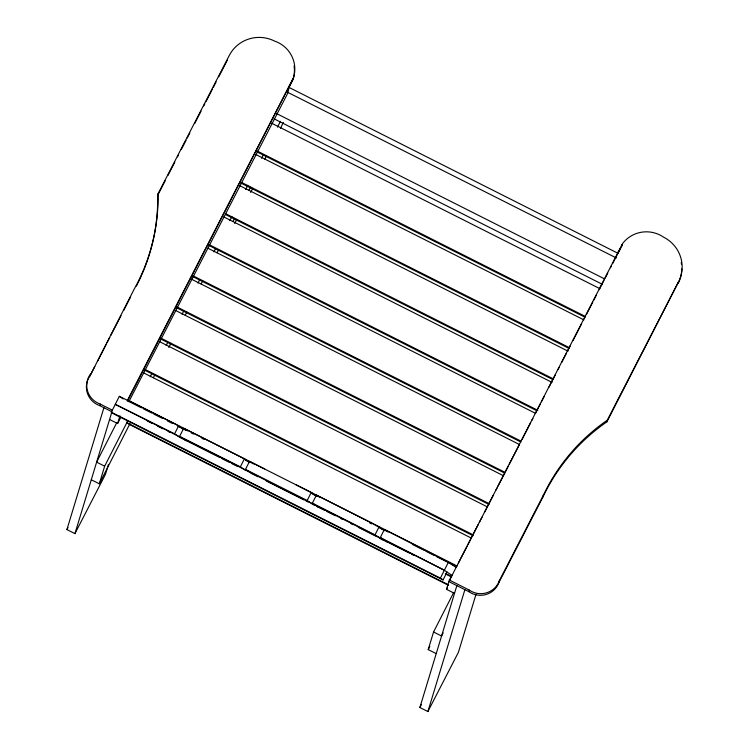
<?xml version="1.0" encoding="UTF-8"?>
<svg xmlns="http://www.w3.org/2000/svg" width="749" height="749" viewBox="0 0 749 749"><rect width="100%" height="100%" fill="white"/><g stroke="black" fill="none" stroke-linecap="round" stroke-linejoin="round"><path stroke-width="1.12" d="M103.905 407.709L66.914 529.58L74.937 533.625L111.929 411.753L99.898 405.686A19.877 19.53 12.1 0 1 89.964 375.914L134.211 289.067A195.021 191.632 12.1 0 0 158.048 193.748L229.297 55.417A33.724 33.143 12.1 0 1 274.574 41.083A29.866 29.351 12.1 0 1 293.458 77.774L127.255 400.659M99.898 405.686L100.244 404.057A19.877 19.53 12.1 0 1 90.32 374.285M144.501 268.254A195.021 191.632 12.1 0 0 157.693 195.377L158.048 193.748M289.404 85.854L287.888 92.932L128.847 401.707M293.037 78.795L127.442 401.258M448.848 581.589L622.531 243.65A29.866 29.351 12.1 0 1 663.633 237.199A33.724 33.143 12.1 0 1 678.519 281.858L606.915 421.827A195.021 191.632 12.1 0 0 542.969 496.933L499.087 582.142A19.877 19.53 12.1 0 1 468.902 591.701L448.848 581.589L446.498 589.332L454.521 593.377M468.902 591.701L469.248 590.072A19.877 19.53 12.1 0 0 499.433 580.512L543.325 495.304A195.021 191.632 12.1 0 1 607.27 420.198L678.519 281.858M499.087 582.142L499.433 580.512M542.969 496.933L543.325 495.304M618.299 251.645L617.944 253.284L288.637 87.221M621.586 246.215L621.932 244.586M606.915 421.827L607.27 420.198M91.284 479.753L99.308 483.798L104.654 466.187L127.985 420.423M109.579 419.496L117.602 423.531L119.952 415.798M108.493 464.343L105.44 474.407L74.937 533.625M436.227 653.634L428.213 649.598L433.559 631.987L453.697 592.459M476.046 594.191L458.397 652.332L427.894 711.55L419.871 707.505L456.862 585.634M427.894 711.55L464.886 589.678M447.05 572.067L443.08 579.932L113.998 414.038L111.301 412.222L119.316 396.333A234.165 1.423 26.8 0 1 176.109 424.561L184.263 429.617M448.183 585.156L129.54 424.524L126.853 422.708L127.845 420.751M180.209 437.65L174.583 433.858L178.637 425.825M186.22 440.824L179.62 436.377L183.674 428.344L189.694 431.358A234.165 1.423 26.8 0 1 233.548 453.342L244.417 458.809L250.072 462.62M246.018 470.653L240.363 466.833L244.417 458.809M252.095 473.864L245.485 469.408L249.539 461.375L264.528 468.921M312.839 504.33L307.174 500.501L311.228 492.477L296.08 484.828M318.971 507.588L312.38 503.131L316.424 495.108L327.482 500.697A234.165 1.423 26.8 0 1 372.749 523.635L384.724 530.657M382.552 539.954L375.015 534.87L379.069 526.837M386.858 541.976L380.295 537.557L384.349 529.524L386.999 530.872A234.165 1.423 26.8 0 1 448.408 562.218L456.094 567.405M443.08 579.932L440.393 578.116L448.408 562.218M116.778 422.623L96.63 462.152L104.654 466.187M150.249 376.738L151.841 373.62M166.156 345.532L167.748 342.415M182.063 314.327L183.645 311.209M197.961 283.122L199.552 280.004M213.868 251.917L215.459 248.799M229.774 220.712L231.9 216.555M245.681 189.506L247.797 185.349M261.588 158.301L263.18 155.183M99.308 483.798L130.073 423.447M153.414 377.655L154.996 374.537M168.787 347.48L170.912 343.323M185.237 315.226L186.829 312.099M201.144 284.002L202.736 280.884M217.06 252.787L218.652 249.66M232.967 221.573L234.559 218.446M248.883 190.349L250.475 187.231M264.79 159.134L266.382 156.007M428.213 649.598L429.804 646.471M443.165 632.905L441.573 636.032L433.559 631.987M157.693 195.377L165.192 180.818M167.87 175.622L174.835 162.093M177.513 156.897L178.59 154.818M181.267 149.613L186.089 140.25M187.156 138.172L189.834 132.976M194.656 123.613L201.088 111.133M203.765 105.927L204.842 103.849M205.909 101.77L212.342 89.29M213.409 87.212L216.087 82.006M218.764 76.81L227.34 60.163M89.964 375.914L94.786 366.561M97.464 361.364L106.021 344.737M107.098 342.658L109.775 337.462M110.843 335.383L121.01 315.647M123.688 310.451L130.644 296.941M117.602 423.531L120.814 417.296M66.914 529.58L67.981 527.502M234.671 223.492L236.806 219.354M250.662 192.437L252.797 188.299M449.381 580.55L452.059 575.354M458.472 562.892L467.039 546.264M468.106 544.186L470.784 538.99M471.851 536.921L478.274 524.45M479.351 522.371L482.019 517.175M484.697 511.979L493.263 495.361M495.932 490.164L497.008 488.086M498.076 486.007L504.498 473.537M505.566 471.458L508.243 466.271M509.311 464.193L519.478 444.447M522.156 439.251L530.723 422.633M531.79 420.554L532.857 418.476M535.535 413.279L540.357 403.926M541.424 401.848L544.102 396.661M548.914 387.308L555.337 374.837M558.014 369.641L559.082 367.562M561.759 362.376L566.572 353.022M567.648 350.944L570.317 345.748M572.994 340.552L581.561 323.933M584.229 318.737L585.306 316.658M586.373 314.58L592.796 302.109M593.863 300.031L596.541 294.844M599.219 289.648L604.031 280.295M605.108 278.216L607.776 273.02M610.454 267.824L611.521 265.745M612.598 263.667L617.41 254.323M620.546 248.237L617.944 253.284L622.176 245.288M446.498 589.332L447.565 587.253M419.871 707.505L421.481 704.388M289.048 87.493L293.102 79.403A29.866 29.351 12.1 0 0 294.076 65.949M174.583 433.858L172.055 432.594A234.165 1.423 26.8 0 0 115.271 404.357L444.363 570.251L452.04 575.438M179.62 436.377L185.64 439.382A234.165 1.423 26.8 0 1 229.494 461.375L240.363 466.833M287.026 91.977L616.343 257.974M276.409 113.483L604.677 278.965M274.078 118.829L602.346 284.311M271.55 123.164L599.818 288.646M257.319 151.092L585.587 316.565M256.28 151.504L584.548 316.986M255.624 154.416L583.892 319.889M241.384 182.335L569.661 347.817M240.354 182.756L568.622 348.229M239.689 185.658L567.967 351.141M225.458 213.587L552.687 378.535M225.468 214.523L552.696 379.481M223.764 216.91L552.041 382.393M209.533 244.829L537.801 410.312M208.494 245.251L536.771 410.724M207.838 248.162L535.067 413.111M192.568 275.557L520.836 441.039M192.568 276.493L520.836 441.976M190.873 278.881L519.141 444.363M176.633 306.8L504.91 472.282M176.642 307.745L504.91 473.228M175.987 310.657L503.216 475.606M160.707 338.052L488.985 503.534M160.717 338.997L488.985 504.47M159.013 341.375L487.29 506.858M144.782 369.304L473.05 534.777M144.791 370.24L473.059 535.722M143.087 372.627L471.355 538.1M128.856 400.546L457.124 566.029M128.856 401.492L141.364 407.793M143.452 408.842L151.785 413.045M153.873 414.094L162.205 418.298M167.42 420.929L172.626 423.55M177.841 426.181L186.173 430.385M191.388 433.006L193.476 434.055M201.809 438.259L203.897 439.317M245.578 460.326L249.745 462.423M312.277 493.947L316.443 496.044M369.594 522.839L371.673 523.888M380.015 528.092L385.22 530.723M412.315 544.383L423.784 550.159M425.863 551.208L434.205 555.412M436.293 556.46L456.085 566.441M245.485 469.408L307.174 500.501M147.216 420.919L152.431 423.56M157.655 426.19L162.879 428.821M168.104 431.452L170.192 432.51M179.601 437.247L219.298 457.264M221.386 458.313L229.746 462.526M231.834 463.584L237.059 466.215M252.731 474.117L257.956 476.748M266.307 480.961L303.925 499.92M306.013 500.969L308.101 502.027M312.277 504.133L314.365 505.182M316.462 506.24L324.813 510.453M326.91 511.501L335.262 515.715M340.486 518.355L342.574 519.403M350.935 523.617L353.022 524.674M358.247 527.305L377.056 536.78M380.183 538.362L409.441 553.108M411.529 554.166L413.617 555.215M445.281 573.369L451.553 576.533M445.88 574.127L450.261 576.337M100.244 404.057L112.275 410.124M449.194 579.96L469.248 590.072M111.301 412.222L440.393 578.116M126.853 422.708L448.632 584.913M312.38 503.131L323.437 508.721A234.165 1.423 26.8 0 1 368.695 531.659L375.015 534.87M380.295 537.557L382.954 538.906A234.165 1.423 26.8 0 1 444.363 570.251M384.349 529.524L388.094 532.052M316.424 495.108L320.197 497.645M311.228 492.477L316.893 496.297M249.539 461.375L253.312 463.921M183.674 428.344L187.447 430.89M119.316 396.333L123.154 398.917M681.787 268.882A33.724 33.143 12.1 0 1 678.173 283.497M681.206 262.403A33.724 33.143 12.1 0 1 681.543 264.556M144.117 269.219A195.021 191.632 12.1 0 1 141.711 274.939M141.289 275.885A195.021 191.632 12.1 0 1 137.732 283.375M137.273 284.302A195.021 191.632 12.1 0 1 136.318 286.146M283.356 122.443A33.724 1.61 -63.2 0 1 280.501 128.257M277.486 127.105A33.724 1.61 -63.2 0 1 280.463 121.329"/></g></svg>
